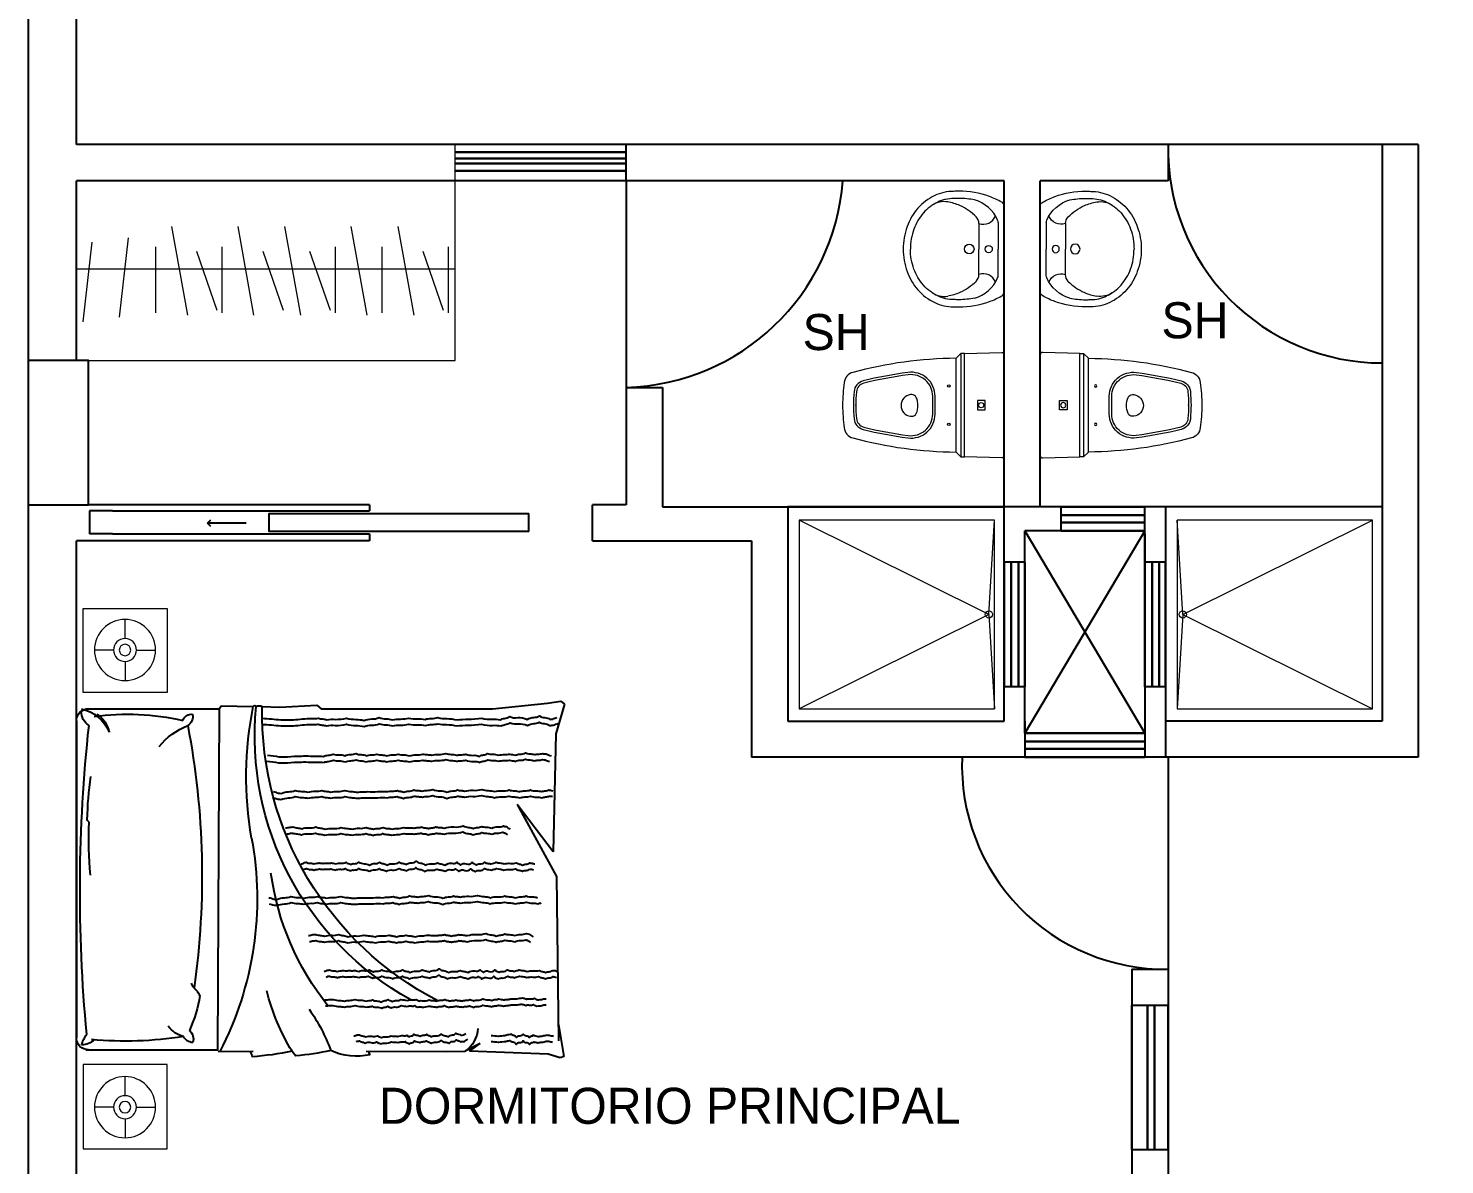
# Model space of a CAD drawing. Header units: metres. Extents: x -525 to 413, y -37 to 272.
# Drawn here: x 130.66 to 136.55, y 67.22 to 71.95 of the extents above; entities that cross this region are included whole.
import ezdxf

# ---------------------------------------------------------------- set-up
doc = ezdxf.new("R2010")
doc.units = ezdxf.units.M
doc.header["$MEASUREMENT"] = 0
doc.layers.get('0').update_dxf_attribs({"color": 254})
for name, color, linetype in [('mobi alcolchonado', 254, 'Continuous'), ('MOBILIARIO2', 254, 'Continuous'), ('NOFIJO', 254, 'Continuous'), ('PUERTAS', 254, 'Continuous')]:
    doc.layers.add(name, color=color, linetype=linetype)
doc.layers.add('muebles', color=254, linetype='Continuous', lineweight=5)
doc.layers.add('ventanas', color=254, linetype='Continuous', lineweight=30)
doc.styles.get("Standard").update_dxf_attribs({"font": 'HTOWERT.TTF', "height": 0.08})

# ---------------------------------------------------------------- blocks, each defined once
blk = doc.blocks.new('SAPLS510')
for p, q in [((-0.1098, -0.025), (0, -0.025)), ((0.1098, -0.025), (0, -0.025)), ((-0.1061, -0.105), (0, -0.105)), ((0.1061, -0.105), (0, -0.105))]:
    blk.add_line(p, q)
blk.add_lwpolyline([(0.1775, 0), (-0.1775, 0, 0.27095), (-0.1949, -0.0102, 0.041198), (-0.2183, -0.0611, 0.087147), (-0.2406, -0.1885, 0.014423), (-0.24, -0.21, 0.110985), (-0.2223, -0.2889, 0.102819), (-0.1697, -0.3585, 0.093047), (-0.0933, -0.4036, 0.087147), (0, -0.42, 0.087147), (0.0933, -0.4036, 0.093047), (0.1697, -0.3585, 0.102819), (0.2223, -0.2889, 0.110985), (0.24, -0.21, -0.014423), (0.2406, -0.1885, 0.087147), (0.2183, -0.0611, 0.041198), (0.1949, -0.0102, 0.27095), (0.1775, 0)], format="xyb", close=True)
for points in [[(-0.1343, -0.1166, 0.092164), (-0.1808, -0.1839, 0.064814), (-0.196, -0.2348, 0.10564)], [(0.1343, -0.1166, -0.092164), (0.1808, -0.1839, -0.064814), (0.196, -0.2348, -0.10564)], [(-0.2043, -0.1227, 0.048163), (-0.2106, -0.1885, 0.015067), (-0.21, -0.2092, 0.042482)], [(0.2043, -0.1227, -0.048163), (0.2106, -0.1885, -0.015067), (0.21, -0.2092, -0.042482)], [(-0.21, -0.2092, 0.11237), (-0.1951, -0.2761, 0.102819), (-0.15, -0.3359, 0.093047), (-0.083, -0.3754, 0.087147), (0, -0.39, 0.087147)], [(0.21, -0.2092, -0.11237), (0.1951, -0.2761, -0.102819), (0.15, -0.3359, -0.093047), (0.083, -0.3754, -0.087147), (0, -0.39, -0.087147)], [(-0.2058, -0.2457, 0.000644), (-0.2057, -0.2465, 0.042482)], [(0.2058, -0.2457, -0.000644), (0.2057, -0.2465, -0.042482)]]:
    blk.add_lwpolyline(points, format="xyb")
for centre, radius in [((0, -0.0642), 0.015), ((0, -0.1453), 0.02)]:
    blk.add_circle(centre, radius)
for centre, radius, start, end in [((-0.0597, -0.1651), 0.1507, 113.65969, 163.64961), ((-0.1571, -0.0866), 0.0542, 340.1112, 68.72269), ((-0.1101, -0.05), 0.025, 89.71161, 113.65967), ((-0.1098, -0.115), 0.09, 89.99996, 90.49075), ((0.1571, -0.0866), 0.0542, 111.27731, 199.8888), ((0.1098, -0.115), 0.09, 89.50925, 90.00004), ((0.1101, -0.05), 0.025, 66.34033, 90.28839), ((0.0597, -0.1651), 0.1507, 16.35039, 66.34031), ((-0.1061, -0.145), 0.04, 90, 134.81574), ((0.1061, -0.145), 0.04, 45.18426, 90), ((-0.1072, -0.2493), 0.09, 170.71224, 213.50158), ((0.1072, -0.2493), 0.09, 326.49842, 9.28776)]:
    blk.add_arc(centre, radius, start, end)
blk = doc.blocks.new('ISS-I-19')
for points in [[(-0.2097, 0), (0.2097, 0, -0.423114), (0.2197, -0.0103), (0.215, -0.165), (-0.215, -0.165), (-0.2197, -0.0103, -0.423114)], [(-0.195, -0.2, 0.063391), (-0.1364, -0.6288, 0.305778), (-0.0942, -0.6655, 0.026376), (0, -0.672, 0.026376), (0.0942, -0.6655, 0.305778), (0.1364, -0.6288, 0.063391), (0.195, -0.2)], [(0.0348, -0.3652, 0.191623), (-0.0325, -0.3652, 0.289538), (-0.0439, -0.3833), (-0.0439, -0.3888, 0.888012), (0.0462, -0.3888), (0.0462, -0.3833, 0.289538)]]:
    blk.add_lwpolyline(points, format="xyb", close=True)
blk.add_lwpolyline([(0.0198, -0.1114), (0.0198, -0.0795), (-0.0198, -0.0795), (-0.0198, -0.1114)], close=True)
for points in [[(-0.215, -0.165), (-0.215, -0.18), (0.215, -0.18), (0.215, -0.165)], [(-0.215, -0.18), (-0.195, -0.2)], [(0.215, -0.18), (0.195, -0.2)]]:
    blk.add_lwpolyline(points)
for points in [[(-0.0007, -0.627, 0.016864), (0.0566, -0.6241, 0.321456), (0.1009, -0.5863, 0.028421), (0.1361, -0.4001, 0.452707), (0.0369, -0.2871), (-0.0369, -0.2871, 0.452707), (-0.1361, -0.4001, 0.028421), (-0.1009, -0.5863, 0.321456), (-0.0566, -0.6241, 0.016864), (0.0007, -0.627)], [(-0.0009, -0.617, 0.016864), (0.0557, -0.6142, 0.321456), (0.0912, -0.5839, 0.028421), (0.1262, -0.3988, 0.452707), (0.0369, -0.2971), (-0.0369, -0.2971, 0.452707), (-0.1262, -0.3988, 0.028421), (-0.0912, -0.5839, 0.321456), (-0.0557, -0.6142, 0.016864), (0.0009, -0.617, -0.000262), (0, -0.617, -0.000262), (-0.0009, -0.617, 0.000262), (0, -0.617, 0.000262), (0.0009, -0.617, -0.000262), (0, -0.617, -0.000262), (-0.0009, -0.617, 0.000262), (0, -0.617, 0.000262), (0.0009, -0.617)]]:
    blk.add_lwpolyline(points, format="xyb")
for centre, radius in [((0, -0.0955), 0.0109), ((-0.08, -0.23), 0.005), ((0.08, -0.23), 0.005)]:
    blk.add_circle(centre, radius)
blk = doc.blocks.new('A$C2820749F')
at = {"layer": 'mobi alcolchonado'}
for p, q in [((0.0818, 2.0289), (1.4005, 2.0289)), ((0.0318, 1.9902), (0.0318, 1.4358)), ((1.4505, 1.9902), (1.4505, 1.4402)), ((0.0318, 1.4358), (0.0191, 1.4272)), ((0.0191, 1.4272), (0.0222, 1.2934)), ((0.0318, 1.4358), (1.4505, 1.4419)), ((1.4541, 1.4401), (1.4576, 1.4371)), ((1.4576, 1.4371), (1.4563, 1.2945)), ((0.023, 1.2566), (0.0247, 1.1831)), ((0.0247, 1.1831), (0.0168, 1.0295)), ((1.4564, 1.1325), (1.4753, 1.1163)), ((0.0168, 1.0295), (0.0318, 1.0115)), ((0.0318, 1.0115), (0.0318, 0.2993)), ((1.4559, 0.8244), (1.4571, 0.49)), ((1.4571, 0.49), (1.4561, 0.4125)), ((1.4239, 0.3509), (1.4561, 0.4125)), ((1.4552, 0.3946), (1.4239, 0.3509)), ((1.4689, 0.0681), (1.4552, 0.3946)), ((0.0318, 0.2993), (0.0084, 0.0705)), ((0.6272, 0.0469), (0.4294, 0.1969)), ((0.4294, 0.1969), (0.7297, 0.0328)), ((0.0084, 0.0705), (0, 0.0154)), ((1.4837, 0.0174), (1.4689, 0.0681)), ((0, 0.0154), (0.0126, 0)), ((0.0126, 0), (0.1359, 0.0362)), ((0.1359, 0.0362), (0.6272, 0.0469)), ((0.7297, 0.0328), (1.4132, 0.0248)), ((1.3452, 0.0248), (1.4775, 0.0026)), ((1.4775, 0.0026), (1.4837, 0.0174))]:
    blk.add_line(p, q, dxfattribs=at)
for centre, radius, start, end in [((0.0818, 1.9789), 0.05, 90, 180), ((0.1916, 2.0429), 0.1629, 192.20076, 247.36037), ((0.0438, 1.9398), 0.0687, 32.33514, 91.40227), ((0.7905, -4.3329), 6.3469, 84.6215, 96.2282), ((1.501, 1.8059), 0.2141, 109.65376, 122.68859), ((1.4005, 1.9789), 0.05, 0, 90), ((1.3631, 2.0033), 0.066, 312.46226, 3.64045), ((0.1529, 2.0079), 0.1178, 212.64341, 258.24192), ((1.0795, 1.8174), 1.0254, 172.24735, 193.0029), ((-0.1132, 1.8254), 1.5274, 350.91915, 5.28005), ((0.0928, 1.5506), 0.0381, 108.98084, 187.57807), ((0.0627, 1.5922), 0.0472, 260.65665, 326.38094), ((0.7261, 4.8325), 3.3256, 259.18397, 278.06292), ((1.1442, 1.4729), 0.0826, 38.2941, 70.05549), ((1.1266, 2.0962), 0.5891, 279.61407, 294.3372), ((1.4053, 1.5896), 0.0469, 219.94286, 288.39364), ((1.3706, 1.5411), 0.0497, 4.68356, 60.58782), ((1.1387, 1.3743), 0.1655, 58.5661, 64.86862), ((0.8207, 2.6569), 1.3796, 259.52328, 297.49189), ((0.3143, -0.1486), 1.4713, 80, 101.45136), ((1.4884, 1.3524), 0.0548, 234.34392, 260.3637), ((0.1941, 1.3909), 1.2884, 348.43222, 355.87924), ((0.0246, 1.2876), 0.00627, 112.10117, 250.53486), ((0.0419, 1.2696), 0.0229, 148.13053, 214.5055), ((0.144, 0.0341), 1.2535, 28.86267, 95.56453), ((0.0477, -0.0915), 1.3483, 27.28963, 91.05009), ((1.7099, 1.6724), 0.7465, 235, 249.91987), ((0.1924, 1.2348), 1.2884, 348.19708, 354.72555), ((1.2179, 0.8642), 0.2588, 347.52539, 24.44013), ((1.4594, 0.7942), 0.0179, 51.33875, 101.19259)]:
    blk.add_arc(centre, radius, start, end, dxfattribs=at)
at = {"layer": 'MOBILIARIO2'}
for points in [[(0.0716, 1.2566, 0.016109), (0.078, 1.1791, 0.024073), (0.0781, 1.127, 0.018694), (0.0717, 1.0507, -0.050065), (0.0711, 1.0221, -0.056677), (0.0744, 1.0054, 0.051657), (0.0781, 0.9872, 0.081685), (0.0758, 0.9517, -0.062491), (0.0711, 0.9056, -0.055675), (0.0762, 0.8677, 0.061502), (0.0804, 0.8334, 0.093427), (0.0744, 0.8013, -0.097168), (0.0688, 0.7704, -0.07769), (0.0737, 0.7418, 0.081942), (0.0781, 0.7145, 0.05009), (0.0746, 0.6809, -0.049651), (0.0711, 0.6469, -0.038952), (0.0738, 0.6112, 0.043857), (0.0758, 0.5793, 0.052705), (0.0723, 0.5527, -0.052187), (0.0688, 0.5257, -0.065973), (0.0726, 0.4895, 0.055408), (0.0781, 0.4465, 0.038659), (0.0753, 0.3998, -0.032291), (0.0711, 0.344, -0.056883), (0.0756, 0.301, 0.072358), (0.0781, 0.2671, 0.122992), (0.0722, 0.249, -0.101053), (0.0641, 0.2275, -0.148742), (0.0688, 0.1939, 0.127539), (0.0758, 0.1552, 0.105457), (0.0677, 0.1275, -0.125573), (0.0618, 0.1039, -0.14575), (0.0683, 0.0826, 0.134347), (0.0758, 0.0597, 0.073839), (0.0746, 0.0476, 0.052428), (0.0688, 0.0317)], [(0.0967, 1.2559, 0.016212), (0.1031, 1.1788, 0.024132), (0.1032, 1.1268, 0.018479), (0.0969, 1.0519, -0.049503), (0.0963, 1.0238, -0.057233), (0.0995, 1.007, 0.051743), (0.1033, 0.9886, 0.081718), (0.101, 0.9528, -0.062376), (0.0963, 0.9061, -0.056016), (0.1015, 0.8675, 0.062225), (0.1057, 0.8327, 0.092827), (0.0997, 0.8007, -0.097273), (0.0942, 0.7702, -0.077058), (0.099, 0.7421, 0.080968), (0.1033, 0.7153, 0.051015), (0.0998, 0.6812, -0.050139), (0.0962, 0.6465, -0.038829), (0.0989, 0.6104, 0.044073), (0.1009, 0.5786, 0.05256), (0.0974, 0.5521, -0.051882), (0.094, 0.5256, -0.065917), (0.0978, 0.4898, 0.055177), (0.1032, 0.4471, 0.038645), (0.1004, 0.4007, -0.03175), (0.0962, 0.3443, -0.05817), (0.101, 0.2991, 0.074982), (0.1035, 0.2639, 0.120388), (0.0977, 0.2461, -0.099922), (0.0898, 0.2251, -0.1495), (0.0944, 0.192, 0.128684), (0.1013, 0.1539, 0.103936), (0.0935, 0.1272, -0.123542), (0.0878, 0.1045, -0.142951), (0.0938, 0.084, 0.122441), (0.1018, 0.0605, 0.081719), (0.1005, 0.0451, 0.060139), (0.093, 0.0256)], [(0.2499, 1.2367, 0.016995), (0.2563, 1.1887, 0.034524), (0.2571, 1.1649, 0.009087), (0.254, 1.1106, -0.014008), (0.2524, 1.0755, -0.028389), (0.254, 1.0324, 0.036216), (0.2548, 0.9986, 0.085799), (0.2507, 0.9806, -0.076158), (0.2458, 0.9604, -0.106727), (0.2486, 0.9381, 0.090343), (0.2527, 0.9119, 0.091358), (0.2477, 0.8881, -0.099809), (0.2436, 0.8663, -0.104145), (0.2481, 0.8456, 0.103071), (0.2528, 0.8248, 0.086935), (0.2491, 0.8021, -0.089287), (0.2457, 0.7799, -0.072441), (0.2493, 0.7585, 0.075683), (0.2527, 0.738, 0.080097), (0.2491, 0.7146, -0.080136), (0.2456, 0.6912, -0.068821), (0.2491, 0.6682, 0.06822), (0.2526, 0.6449, 0.07127), (0.2488, 0.6159, -0.075969), (0.2455, 0.5887, -0.045868), (0.2478, 0.5702, 0.045154), (0.2502, 0.5514, 0.076598), (0.2468, 0.5228, -0.075113), (0.2433, 0.4936, -0.065882), (0.2469, 0.4708, 0.069876), (0.2502, 0.4493, 0.057507), (0.2485, 0.4322, -0.043911), (0.2456, 0.4098, -0.109441), (0.2511, 0.3789, 0.121849), (0.2554, 0.351, 0.133121), (0.2491, 0.334, -0.145487), (0.2437, 0.3182, -0.09027), (0.2465, 0.2977, 0.08023), (0.2502, 0.2747, 0.055518), (0.2473, 0.2491, -0.070221), (0.2456, 0.2287, -0.068505), (0.248, 0.2166, 0.064708), (0.2506, 0.2039, 0.140191), (0.2463, 0.1837, -0.1283), (0.2412, 0.1618, -0.081106), (0.2447, 0.1435, 0.082764), (0.248, 0.1256, 0.06863), (0.2462, 0.1103, -0.055684), (0.2435, 0.0916, -0.073555), (0.2449, 0.0794, -0.046852), (0.2515, 0.0615)], [(0.225, 1.2342, 0.016834), (0.2313, 1.1874, 0.034468), (0.232, 1.1643, 0.00922), (0.229, 1.1106, -0.014186), (0.2273, 1.0757, -0.027864), (0.2289, 1.0343, 0.034884), (0.2297, 1.0011, 0.087457), (0.2255, 0.9825, -0.077501), (0.2204, 0.9615, -0.10571), (0.2232, 0.939, 0.089665), (0.2273, 0.9126, 0.091876), (0.2223, 0.8883, -0.100294), (0.218, 0.866, -0.104219), (0.2227, 0.845, 0.103855), (0.2273, 0.824, 0.085768), (0.2237, 0.8016, -0.088421), (0.2204, 0.7798, -0.073045), (0.224, 0.7584, 0.076066), (0.2273, 0.7378, 0.079828), (0.2239, 0.7145, -0.07972), (0.2204, 0.6912, -0.069238), (0.2238, 0.668, 0.06864), (0.2273, 0.6446, 0.070898), (0.2236, 0.6157, -0.075702), (0.2204, 0.5887, -0.045986), (0.2226, 0.5702, 0.045091), (0.225, 0.5514, 0.076769), (0.2216, 0.5225, -0.075317), (0.218, 0.4931, -0.065696), (0.2217, 0.4703, 0.069765), (0.225, 0.4488, 0.058047), (0.2232, 0.4315, -0.04517), (0.2204, 0.4092, -0.107598), (0.2256, 0.3799, 0.119304), (0.2297, 0.3533, 0.134303), (0.2235, 0.3365, -0.142887), (0.218, 0.3207, -0.094042), (0.221, 0.2988, 0.082548), (0.225, 0.2741, 0.054703), (0.222, 0.2477, -0.071659), (0.2204, 0.2275, -0.065726), (0.2226, 0.2161, 0.062051), (0.225, 0.2042, 0.141652), (0.2209, 0.1842, -0.127606), (0.2157, 0.1622, -0.082372), (0.2192, 0.1435, 0.083239), (0.2227, 0.1249, 0.067193), (0.2209, 0.1096, -0.05209), (0.218, 0.09, -0.075758), (0.2196, 0.0756, -0.049851), (0.2273, 0.055)], [(0.3766, 1.2109, 0.036577), (0.3826, 1.1903, 0.065257), (0.3836, 1.1783, 0.081239), (0.3768, 1.1467, -0.09673), (0.3719, 1.12, -0.059687), (0.3755, 1.0929, 0.061201), (0.3789, 1.0664, 0.068087), (0.3748, 1.0351, -0.079475), (0.3719, 1.0081, -0.066482), (0.3754, 0.9897, 0.06511), (0.3789, 0.9709, 0.088365), (0.3754, 0.9417, -0.088514), (0.3719, 0.9126, -0.053898), (0.3763, 0.886, 0.072445), (0.3789, 0.866, 0.014703), (0.3778, 0.8427, -0.01338), (0.3766, 0.817, -0.011057), (0.3766, 0.7774, 0.009921), (0.3766, 0.7378, 0.044454), (0.3741, 0.7148, -0.048377), (0.3719, 0.6935, -0.125065), (0.3749, 0.6818, 0.104774), (0.3789, 0.6679, 0.140323), (0.3748, 0.648, -0.125005), (0.3696, 0.626, -0.059733), (0.372, 0.6081, 0.062195), (0.3743, 0.591, 0.076384), (0.3712, 0.5703, -0.06684), (0.3673, 0.5467, -0.115189), (0.3731, 0.5176, 0.114961), (0.3789, 0.4885, 0.097223), (0.3734, 0.4645, -0.116527), (0.3696, 0.4442, -0.051779), (0.3718, 0.4296, 0.047812), (0.3743, 0.4139, 0.078489), (0.371, 0.3798, -0.074508), (0.3673, 0.344, -0.064682), (0.372, 0.3168, 0.066772), (0.3766, 0.2904, 0.076034), (0.3731, 0.2601, -0.075656), (0.3696, 0.2298, -0.063602), (0.3734, 0.2066, 0.070388), (0.3766, 0.1855, 0.079082), (0.3734, 0.1644, -0.071502), (0.3696, 0.1412, -0.088099), (0.3733, 0.1172, 0.094007), (0.3766, 0.0946, 0.091812), (0.3731, 0.0794, -0.09253), (0.3696, 0.0643, -0.064978), (0.3701, 0.0585, -0.037379), (0.373, 0.0488)], [(0.4025, 1.2093, 0.034849), (0.4082, 1.1896, 0.063486), (0.4091, 1.1784, 0.084403), (0.4023, 1.1466, -0.098788), (0.3972, 1.1191, -0.058591), (0.4008, 1.0924, 0.060695), (0.4041, 1.0665, 0.068148), (0.4001, 1.0357, -0.079202), (0.3972, 1.009, -0.06675), (0.4006, 0.9906, 0.064998), (0.4042, 0.9717, 0.088664), (0.4007, 0.9423, -0.08935), (0.3971, 0.913, -0.053061), (0.4015, 0.8868, 0.071644), (0.404, 0.8673, 0.015298), (0.4029, 0.8433, -0.013681), (0.4016, 0.8165, -0.010889), (0.4016, 0.7765, 0.010649), (0.4016, 0.7365, 0.042768), (0.3993, 0.7156, -0.044654), (0.3973, 0.6956, -0.128784), (0.4003, 0.6832, 0.106491), (0.4047, 0.6685, 0.140372), (0.4003, 0.6477, -0.126736), (0.395, 0.6249, -0.057828), (0.3974, 0.6073, 0.061442), (0.3995, 0.5907, 0.076141), (0.3965, 0.5705, -0.065916), (0.3926, 0.5472, -0.116085), (0.3985, 0.5179, 0.115201), (0.4044, 0.4883, 0.097759), (0.3988, 0.4639, -0.118144), (0.395, 0.4435, -0.049819), (0.3971, 0.4295, 0.04634), (0.3994, 0.4146, 0.079345), (0.3962, 0.3808, -0.074617), (0.3925, 0.3449, -0.064869), (0.3973, 0.3176, 0.066843), (0.4018, 0.2911, 0.075858), (0.3983, 0.2608, -0.075529), (0.3948, 0.2303, -0.063913), (0.3987, 0.2068, 0.070745), (0.4019, 0.1855, 0.078628), (0.3987, 0.1644, -0.070918), (0.3949, 0.1411, -0.091738), (0.399, 0.1159, 0.104246), (0.402, 0.0936, 0.077322), (0.3985, 0.0784, -0.076658), (0.395, 0.0631, -0.044784), (0.395, 0.0583, -0.024817), (0.3964, 0.0497)], [(0.8175, 1.2285, 0.036577), (0.8235, 1.2079, 0.065257), (0.8245, 1.1958, 0.081239), (0.8177, 1.1643, -0.09673), (0.8128, 1.1376, -0.059687), (0.8164, 1.1104, 0.061201), (0.8198, 1.084, 0.068087), (0.8157, 1.0527, -0.079475), (0.8128, 1.0257, -0.066482), (0.8163, 1.0073, 0.06511), (0.8198, 0.9884, 0.088365), (0.8163, 0.9593, -0.088514), (0.8128, 0.9302, -0.053898), (0.8172, 0.9035, 0.072445), (0.8198, 0.8836, 0.014703), (0.8187, 0.8602, -0.01338), (0.8175, 0.8346, -0.011057), (0.8175, 0.795, 0.009921), (0.8175, 0.7554, 0.044454), (0.815, 0.7323, -0.048377), (0.8128, 0.7111, -0.125065), (0.8158, 0.6993, 0.104774), (0.8198, 0.6855, 0.140323), (0.8157, 0.6656, -0.125005), (0.8105, 0.6435, -0.059733), (0.8129, 0.6257, 0.062195), (0.8151, 0.6086, 0.076384), (0.8121, 0.5879, -0.06684), (0.8082, 0.5643, -0.115189), (0.814, 0.5352, 0.114961), (0.8198, 0.506, 0.097223), (0.8143, 0.482, -0.116527), (0.8105, 0.4618, -0.051779), (0.8127, 0.4472, 0.047812), (0.8151, 0.4315, 0.078489), (0.8119, 0.3974, -0.074508), (0.8082, 0.3616, -0.064682), (0.8129, 0.3343, 0.066772), (0.8175, 0.308, 0.076034), (0.814, 0.2777, -0.075656), (0.8105, 0.2474, -0.063602), (0.8143, 0.2241, 0.070388), (0.8175, 0.2031, 0.079082), (0.8143, 0.182, -0.071502), (0.8105, 0.1588, -0.088099), (0.8142, 0.1348, 0.094007), (0.8175, 0.1122, 0.091812)], [(0.8434, 1.2269, 0.034849), (0.8491, 1.2072, 0.063486), (0.85, 1.196, 0.084403), (0.8432, 1.1642, -0.098788), (0.8381, 1.1367, -0.058591), (0.8417, 1.11, 0.060695), (0.845, 1.0841, 0.068148), (0.841, 1.0532, -0.079202), (0.8381, 1.0266, -0.06675), (0.8415, 1.0081, 0.064998), (0.8451, 0.9893, 0.088664), (0.8416, 0.9599, -0.08935), (0.838, 0.9305, -0.053061), (0.8424, 0.9044, 0.071644), (0.8449, 0.8848, 0.015298), (0.8438, 0.8608, -0.013681), (0.8425, 0.834, -0.010889), (0.8425, 0.7941, 0.010649), (0.8425, 0.7541, 0.042768), (0.8402, 0.7332, -0.044654), (0.8382, 0.7132, -0.128784), (0.8412, 0.7008, 0.106491), (0.8456, 0.6861, 0.140372), (0.8412, 0.6653, -0.126736), (0.8359, 0.6424, -0.057828), (0.8383, 0.6249, 0.061442), (0.8404, 0.6083, 0.076141), (0.8374, 0.5881, -0.065916), (0.8335, 0.5648, -0.116085), (0.8394, 0.5355, 0.115201), (0.8453, 0.5059, 0.097759), (0.8397, 0.4815, -0.118144), (0.8359, 0.4611, -0.049819), (0.838, 0.4471, 0.04634), (0.8403, 0.4321, 0.079345), (0.8371, 0.3983, -0.074617), (0.8334, 0.3625, -0.064869), (0.8382, 0.3352, 0.066843), (0.8427, 0.3087, 0.075858), (0.8392, 0.2784, -0.075529), (0.8357, 0.2479, -0.063913), (0.8396, 0.2244, 0.070745), (0.8428, 0.2031, 0.078628), (0.8396, 0.182, -0.070918), (0.8358, 0.1587, -0.091738), (0.8399, 0.1335, 0.104246), (0.8429, 0.1112, 0.077322), (0.8394, 0.096, -0.076658)], [(0.5281, 1.1596, -0.03776), (0.5238, 1.141, -0.061868), (0.5235, 1.1293, -0.048595), (0.5273, 1.1095, 0.055091), (0.5305, 1.092, 0.095626), (0.5269, 1.0625, -0.098357), (0.5235, 1.0338, -0.076409), (0.5282, 1.0139, 0.077038), (0.5328, 0.9942, 0.089345), (0.5296, 0.9625, -0.084057), (0.5258, 0.9289, -0.04749), (0.5294, 0.9052, 0.04929), (0.5328, 0.8823, 0.087499), (0.529, 0.8521, -0.094197), (0.5258, 0.824, -0.078357), (0.5295, 0.8085, 0.083223), (0.5328, 0.7937, 0.112249), (0.5296, 0.7745, -0.105279), (0.5258, 0.7541, -0.082664), (0.5296, 0.7346, 0.090946), (0.5328, 0.7168, 0.067901), (0.5294, 0.6927, -0.066074), (0.5258, 0.6679, -0.035048), (0.5271, 0.6461, 0.037877), (0.5281, 0.626, 0.060523), (0.5257, 0.6094, -0.062605), (0.5235, 0.5933, -0.127512), (0.5268, 0.5797, 0.121277), (0.5305, 0.5654, 0.117111), (0.5271, 0.5504, -0.113611), (0.5235, 0.5351, -0.059143), (0.5252, 0.5203, 0.043052), (0.5281, 0.5001, 0.089599), (0.5234, 0.4602, -0.091053), (0.5188, 0.4209, -0.111622), (0.5255, 0.3984, 0.130391), (0.5305, 0.3789, 0.12494), (0.526, 0.3617, -0.120889), (0.5212, 0.344, -0.086695), (0.524, 0.3249, 0.071647), (0.5281, 0.302, 0.113093), (0.5234, 0.2774, -0.114265), (0.5188, 0.2531, -0.106276), (0.5218, 0.2417, -0.062305), (0.5328, 0.2251)], [(0.5529, 1.1558, -0.034858), (0.5492, 1.1395, -0.059461), (0.5488, 1.1297, -0.052316), (0.5525, 1.1106, 0.056386), (0.5558, 1.0929, 0.095596), (0.5522, 1.0637, -0.098171), (0.5488, 1.0352, -0.07636), (0.5535, 1.0155, 0.076506), (0.5581, 0.9957, 0.090069), (0.5549, 0.9636, -0.084543), (0.551, 0.9294, -0.047364), (0.5547, 0.9055, 0.049676), (0.558, 0.8827, 0.08659), (0.5543, 0.8531, -0.092747), (0.5512, 0.8254, -0.079795), (0.5549, 0.8095, 0.084031), (0.5583, 0.7944, 0.112191), (0.555, 0.7749, -0.106013), (0.5512, 0.7543, -0.081403), (0.555, 0.735, 0.089338), (0.5581, 0.7174, 0.069417), (0.5547, 0.6925, -0.067062), (0.5509, 0.6668, -0.034899), (0.5522, 0.6447, 0.039008), (0.5532, 0.6249, 0.057667), (0.5511, 0.6098, -0.058816), (0.5489, 0.5946, -0.130991), (0.5523, 0.5806, 0.122045), (0.5562, 0.5656, 0.11844), (0.5526, 0.5499, -0.116548), (0.5489, 0.5339, -0.056461), (0.5505, 0.5195, 0.041981), (0.5533, 0.5003, 0.089156), (0.5488, 0.4617, -0.08877), (0.5442, 0.4228, -0.114233), (0.5511, 0.3996, 0.131551), (0.5564, 0.3791, 0.125542), (0.5516, 0.3611, -0.123278), (0.5467, 0.3428, -0.085156), (0.5496, 0.3238, 0.073009), (0.5535, 0.3017, 0.115535), (0.5488, 0.2782, -0.127329), (0.545, 0.2567, -0.096991), (0.5472, 0.2488, -0.053351), (0.5552, 0.2363)], [(0.6774, 1.0944, -0.052853), (0.6718, 1.082, -0.082349), (0.6704, 1.0734, -0.113365), (0.6746, 1.0557, 0.137167), (0.6774, 1.0408, 0.079599), (0.6743, 1.0286, -0.112443), (0.6727, 1.0198, -0.045995), (0.6737, 1.0122, 0.039568), (0.6751, 1.0035, 0.069784), (0.6738, 0.9855, -0.073829), (0.6727, 0.9685, -0.067952), (0.6744, 0.9608, 0.047112), (0.6774, 0.9499, 0.170036), (0.6738, 0.9287, -0.173788), (0.6704, 0.9079, -0.142872), (0.6751, 0.8985, 0.145458), (0.6797, 0.8893, 0.195397), (0.6763, 0.8737, -0.151851), (0.6704, 0.8543, -0.126712), (0.6761, 0.8324, 0.124684), (0.682, 0.8101, 0.150491), (0.6756, 0.7881, -0.168102), (0.6704, 0.7681, -0.13967), (0.6759, 0.7534, 0.13006), (0.682, 0.7378, 0.169436), (0.6765, 0.7126, -0.163629), (0.6704, 0.6865, -0.104575), (0.6752, 0.6711, 0.109696), (0.6797, 0.6562, 0.20768), (0.6729, 0.6366, -0.202622), (0.6657, 0.6166, -0.1762), (0.6735, 0.5983, 0.167885), (0.682, 0.5793, 0.137817), (0.6771, 0.5532, -0.14417), (0.6727, 0.5281, -0.079258), (0.677, 0.5125, 0.072052), (0.682, 0.4955, 0.215179), (0.6743, 0.4687, -0.272703), (0.6704, 0.4465, -0.157232), (0.6756, 0.4399, 0.133932), (0.682, 0.4325, 0.346503), (0.6767, 0.4085, -0.328416), (0.6704, 0.3836, -0.136915), (0.6773, 0.3746, 0.179847), (0.682, 0.3673, 0.252619), (0.6774, 0.351, -0.209461), (0.6704, 0.3323, -0.111259), (0.6748, 0.3166, 0.146381), (0.6774, 0.3044, 0.125668), (0.6736, 0.2934, -0.139354), (0.6704, 0.2834, -0.105558), (0.6729, 0.2694, 0.077694), (0.6774, 0.2508, 0.090317), (0.6747, 0.2238, -0.100764), (0.6727, 0.1995, -0.12001), (0.6777, 0.1862, 0.131665), (0.682, 0.1739, 0.170535), (0.6784, 0.1601, -0.13714), (0.6727, 0.1436, -0.068639), (0.6735, 0.1343, -0.052035), (0.6774, 0.1226)], [(0.7011, 1.0865, -0.042607), (0.6973, 1.0776, -0.071397), (0.6963, 1.072, -0.129838), (0.6999, 1.0557, 0.140626), (0.703, 1.0407, 0.083982), (0.6998, 1.028, -0.117812), (0.6981, 1.0188, -0.041239), (0.699, 1.012, 0.036686), (0.7002, 1.0044, 0.06988), (0.699, 0.9876, -0.071878), (0.6979, 0.9708, -0.072269), (0.6998, 0.9624, 0.05165), (0.7029, 0.9509, 0.163828), (0.6996, 0.9313, -0.164309), (0.6964, 0.9118, -0.150844), (0.7013, 0.902, 0.147278), (0.7063, 0.892, 0.197862), (0.7026, 0.875, -0.156121), (0.6963, 0.8543, -0.123696), (0.7022, 0.8319, 0.125417), (0.7079, 0.8099, 0.148173), (0.7016, 0.7886, -0.166473), (0.6967, 0.7694, -0.139796), (0.702, 0.7551, 0.128151), (0.7081, 0.7397, 0.171039), (0.7025, 0.7142, -0.162775), (0.6962, 0.6875, -0.107698), (0.7014, 0.6711, 0.115196), (0.706, 0.6557, 0.202947), (0.6993, 0.6367, -0.202257), (0.6926, 0.6176, -0.173028), (0.6999, 0.6005, 0.162077), (0.708, 0.5824, 0.143302), (0.703, 0.5556, -0.146514), (0.6984, 0.5293, -0.08083), (0.703, 0.513, 0.077891), (0.7079, 0.496, 0.205436), (0.7011, 0.4725, -0.258943), (0.6976, 0.4529, -0.167371), (0.7026, 0.4464, 0.135353), (0.7093, 0.4389, 0.347128), (0.7039, 0.4144, -0.32569), (0.6973, 0.3889, -0.138368), (0.7046, 0.3794, 0.174678), (0.7098, 0.3715, 0.262199), (0.7045, 0.3527, -0.218741), (0.6964, 0.3313, -0.1036), (0.701, 0.3153, 0.142377), (0.7034, 0.3034, 0.128588), (0.6994, 0.2921, -0.145504), (0.6963, 0.282, -0.099417), (0.6986, 0.2691, 0.074367), (0.7026, 0.2523, 0.090334), (0.7002, 0.2268, -0.095924), (0.6981, 0.2028, -0.126634), (0.7036, 0.1882, 0.136356), (0.7084, 0.1745, 0.176248), (0.704, 0.1592, -0.158824), (0.6986, 0.1425, -0.054695), (0.6992, 0.1363, -0.039328), (0.7018, 0.128)], [(0.9753, 1.064, -0.03776), (0.971, 1.0454, -0.061868), (0.9707, 1.0337, -0.048595), (0.9745, 1.0139, 0.055091), (0.9777, 0.9964, 0.095626), (0.974, 0.9669, -0.098357), (0.9707, 0.9382, -0.076409), (0.9754, 0.9183, 0.077038), (0.98, 0.8986, 0.089345), (0.9768, 0.8669, -0.084057), (0.973, 0.8333, -0.04749), (0.9766, 0.8096, 0.04929), (0.98, 0.7867, 0.087499), (0.9762, 0.7565, -0.094197), (0.973, 0.7284, -0.078357), (0.9767, 0.7129, 0.083223), (0.98, 0.6982, 0.112249), (0.9767, 0.6789, -0.105279), (0.973, 0.6585, -0.082664), (0.9768, 0.639, 0.090946), (0.98, 0.6212, 0.067901), (0.9766, 0.5971, -0.066074), (0.973, 0.5723, -0.035048), (0.9743, 0.5505, 0.037877), (0.9753, 0.5304, 0.060523), (0.9729, 0.5138, -0.062605), (0.9707, 0.4977, -0.127512), (0.974, 0.4841, 0.121277), (0.9777, 0.4698, 0.117111), (0.9743, 0.4548, -0.113611), (0.9707, 0.4395, -0.059143), (0.9724, 0.4247, 0.043052), (0.9753, 0.4045, 0.089599), (0.9706, 0.3646, -0.091053), (0.966, 0.3253, -0.111622), (0.9727, 0.3028, 0.130391), (0.9777, 0.2833, 0.12494), (0.9731, 0.2661, -0.120889), (0.9683, 0.2484, -0.086695), (0.9712, 0.2293, 0.071647), (0.9753, 0.2064, 0.113093), (0.9706, 0.1819, -0.114265), (0.966, 0.1575, -0.106276), (0.9689, 0.1461, -0.062305), (0.98, 0.1295)], [(1, 1.0602, -0.034858), (0.9964, 1.0439, -0.059461), (0.996, 1.0341, -0.052316), (0.9997, 1.015, 0.056386), (1.0029, 0.9973, 0.095596), (0.9994, 0.9681, -0.098171), (0.996, 0.9396, -0.07636), (1.0007, 0.9199, 0.076506), (1.0053, 0.9001, 0.090069), (1.0021, 0.868, -0.084543), (0.9982, 0.8338, -0.047364), (1.0019, 0.8099, 0.049676), (1.0052, 0.7871, 0.08659), (1.0015, 0.7575, -0.092747), (0.9983, 0.7298, -0.079795), (1.0021, 0.7139, 0.084031), (1.0055, 0.6988, 0.112191), (1.0022, 0.6793, -0.106013), (0.9984, 0.6587, -0.081403), (1.0022, 0.6394, 0.089338), (1.0053, 0.6218, 0.069417), (1.0018, 0.5969, -0.067062), (0.9981, 0.5712, -0.034899), (0.9994, 0.5491, 0.039008), (1.0004, 0.5293, 0.057667), (0.9983, 0.5142, -0.058816), (0.9961, 0.4991, -0.130991), (0.9995, 0.485, 0.122045), (1.0034, 0.47, 0.11844), (0.9998, 0.4543, -0.116548), (0.9961, 0.4383, -0.056461), (0.9977, 0.4239, 0.041981), (1.0005, 0.4047, 0.089156), (0.996, 0.3661, -0.08877), (0.9914, 0.3272, -0.114233), (0.9983, 0.304, 0.131551), (1.0036, 0.2835, 0.125542), (0.9988, 0.2655, -0.123278), (0.9939, 0.2472, -0.085156), (0.9968, 0.2282, 0.073009), (1.0007, 0.2061, 0.115535), (0.996, 0.1826, -0.127329), (0.9922, 0.1611, -0.096991), (0.9943, 0.1532, -0.053351), (1.0024, 0.1407)], [(1.1246, 0.9988, -0.052853), (1.1189, 0.9864, -0.082349), (1.1176, 0.9778, -0.113365), (1.1218, 0.9601, 0.137167), (1.1246, 0.9452, 0.079599), (1.1215, 0.933, -0.112443), (1.1199, 0.9242, -0.045995), (1.1209, 0.9166, 0.039568), (1.1222, 0.9079, 0.069784), (1.121, 0.8899, -0.073829), (1.1199, 0.8729, -0.067952), (1.1216, 0.8652, 0.047112), (1.1246, 0.8543, 0.170036), (1.121, 0.8331, -0.173788), (1.1176, 0.8123, -0.142872), (1.1223, 0.803, 0.145458), (1.1269, 0.7937, 0.195397), (1.1235, 0.7781, -0.151851), (1.1176, 0.7587, -0.126712), (1.1233, 0.7368, 0.124684), (1.1292, 0.7145, 0.150491), (1.1227, 0.6925, -0.168102), (1.1176, 0.6725, -0.13967), (1.1231, 0.6578, 0.13006), (1.1292, 0.6422, 0.169436), (1.1236, 0.617, -0.163629), (1.1176, 0.591, -0.104575), (1.1224, 0.5755, 0.109696), (1.1269, 0.5607, 0.20768), (1.1201, 0.541, -0.202622), (1.1129, 0.521, -0.1762), (1.1207, 0.5028, 0.167885), (1.1292, 0.4838, 0.137817), (1.1243, 0.4576, -0.14417), (1.1199, 0.4325, -0.079258), (1.1242, 0.4169, 0.072052), (1.1292, 0.3999, 0.215179), (1.1215, 0.3731, -0.272703), (1.1176, 0.3509, -0.157232), (1.1228, 0.3443, 0.133932), (1.1292, 0.3369, 0.346503), (1.1239, 0.3129, -0.328416), (1.1176, 0.288, -0.136915), (1.1245, 0.279, 0.179847), (1.1292, 0.2717, 0.252619), (1.1246, 0.2554, -0.209461), (1.1176, 0.2367, -0.111259), (1.122, 0.221, 0.146381), (1.1246, 0.2088, 0.125668), (1.1208, 0.1978, -0.139354), (1.1176, 0.1878, -0.105558), (1.1201, 0.1738, 0.077694), (1.1246, 0.1552, 0.090317), (1.1218, 0.1282, -0.100764), (1.1199, 0.1039, -0.12001), (1.1249, 0.0906, 0.131665), (1.1292, 0.0783, 0.170535), (1.1255, 0.0645, -0.13714), (1.1199, 0.048, -0.068639), (1.1207, 0.0387, -0.052035), (1.1246, 0.027)], [(1.1483, 0.9909, -0.042607), (1.1445, 0.982, -0.071397), (1.1435, 0.9764, -0.129838), (1.1471, 0.9602, 0.140626), (1.1502, 0.9451, 0.083982), (1.147, 0.9324, -0.117812), (1.1453, 0.9232, -0.041239), (1.1462, 0.9164, 0.036686), (1.1474, 0.9088, 0.06988), (1.1462, 0.892, -0.071878), (1.1451, 0.8752, -0.072269), (1.147, 0.8668, 0.05165), (1.1501, 0.8553, 0.163828), (1.1468, 0.8358, -0.164309), (1.1436, 0.8163, -0.150844), (1.1484, 0.8064, 0.147278), (1.1535, 0.7964, 0.197862), (1.1498, 0.7794, -0.156121), (1.1434, 0.7587, -0.123696), (1.1494, 0.7364, 0.125417), (1.1551, 0.7143, 0.148173), (1.1488, 0.693, -0.166473), (1.1439, 0.6738, -0.139796), (1.1492, 0.6595, 0.128151), (1.1553, 0.6441, 0.171039), (1.1497, 0.6186, -0.162775), (1.1434, 0.5919, -0.107698), (1.1486, 0.5755, 0.115196), (1.1532, 0.5601, 0.202947), (1.1465, 0.5411, -0.202257), (1.1398, 0.522, -0.173028), (1.1471, 0.5049, 0.162077), (1.1552, 0.4868, 0.143302), (1.1502, 0.46, -0.146514), (1.1455, 0.4338, -0.08083), (1.1502, 0.4174, 0.077891), (1.1551, 0.4004, 0.205436), (1.1483, 0.3769, -0.258943), (1.1448, 0.3573, -0.167371), (1.1498, 0.3508, 0.135353), (1.1565, 0.3433, 0.347128), (1.1511, 0.3188, -0.32569), (1.1445, 0.2933, -0.138368), (1.1518, 0.2838, 0.174678), (1.157, 0.2759, 0.262199), (1.1516, 0.2571, -0.218741), (1.1436, 0.2357, -0.1036), (1.1482, 0.2197, 0.142377), (1.1506, 0.2078, 0.128588), (1.1466, 0.1965, -0.145504), (1.1435, 0.1864, -0.099417), (1.1458, 0.1736, 0.074367), (1.1498, 0.1567, 0.090334), (1.1474, 0.1312, -0.095924), (1.1453, 0.1072, -0.126634), (1.1508, 0.0926, 0.136356), (1.1556, 0.0789, 0.176248), (1.1512, 0.0636, -0.158824), (1.1457, 0.0469, -0.054695), (1.1464, 0.0407, -0.039328), (1.149, 0.0324)], [(1.243, 0.9965, -0.02297), (1.2405, 0.9747, -0.03842), (1.2406, 0.9615, -0.038008), (1.2452, 0.934, 0.055193), (1.2476, 0.9149, 0.083604), (1.2445, 0.8938, -0.075661), (1.2406, 0.8706, -0.084309), (1.2444, 0.8465, 0.09066), (1.2476, 0.824, 0.067099), (1.2455, 0.8119, -0.059889), (1.243, 0.7984, -0.149337), (1.2471, 0.7807, 0.134073), (1.2523, 0.7611, 0.21438), (1.2455, 0.7463, -0.253882), (1.2406, 0.7332, -0.189759), (1.2453, 0.725, 0.18789), (1.25, 0.7168, 0.191242), (1.2458, 0.6989, -0.174445), (1.2406, 0.6796, -0.047645), (1.243, 0.6667, 0.048038), (1.2453, 0.6539, 0.123722), (1.2418, 0.6326, -0.169091), (1.2406, 0.6166, -0.141473), (1.2442, 0.6108, 0.143521), (1.2476, 0.605, 0.155534), (1.2467, 0.5876, -0.107396), (1.243, 0.563, -0.042577), (1.2456, 0.5453, 0.050748), (1.2476, 0.5304, 0.129685), (1.2437, 0.5132, -0.145893), (1.2406, 0.4978, -0.134999), (1.2443, 0.4883, 0.139913), (1.2476, 0.4791, 0.114007), (1.2456, 0.466, -0.10043), (1.243, 0.4512, -0.069927), (1.2452, 0.4375, 0.066719), (1.2476, 0.4232, 0.140231), (1.2437, 0.4073, -0.158227), (1.2406, 0.3929, -0.144948), (1.2439, 0.385, 0.133495), (1.2476, 0.3766, 0.180577), (1.2441, 0.3597, -0.144963), (1.2383, 0.3393, -0.094523), (1.2424, 0.3193, 0.110663), (1.2453, 0.302, 0.10701), (1.2412, 0.2868, -0.129666), (1.2383, 0.2741, -0.099091), (1.241, 0.2628, 0.116601), (1.243, 0.2531, 0.058417), (1.2408, 0.2385, -0.05454), (1.2383, 0.2228, -0.023755), (1.2383, 0.21, 0.022115), (1.2383, 0.1972, 0.082226), (1.2357, 0.1848, -0.093862), (1.2337, 0.1739, -0.171583), (1.2361, 0.167, 0.116919), (1.2406, 0.1575, 0.185126), (1.2381, 0.1409, -0.193604), (1.236, 0.1249, -0.131355), (1.2405, 0.1169, 0.188426), (1.243, 0.1109, 0.095469), (1.2414, 0.1013, -0.066793), (1.2383, 0.0876, -0.021913), (1.2381, 0.0827, -0.016222), (1.2383, 0.076)], [(1.2678, 0.9928, -0.020778), (1.2657, 0.9736, -0.036491), (1.2658, 0.9626, -0.041461), (1.2703, 0.935, 0.057174), (1.2729, 0.9148, 0.082873), (1.2698, 0.8937, -0.075265), (1.2659, 0.8705, -0.085019), (1.2698, 0.8462, 0.092379), (1.273, 0.8236, 0.064068), (1.271, 0.8123, -0.055503), (1.2685, 0.7992, -0.157835), (1.2732, 0.7797, 0.148846), (1.2786, 0.7591, 0.199592), (1.2725, 0.7461, -0.247082), (1.2685, 0.7349, -0.184593), (1.2723, 0.7279, 0.169439), (1.2767, 0.7205, 0.211187), (1.2723, 0.7008, -0.185054), (1.2662, 0.6787, -0.043562), (1.2686, 0.6661, 0.048148), (1.2706, 0.6546, 0.119615), (1.2676, 0.6361, -0.160888), (1.2665, 0.6221, -0.146532), (1.2698, 0.6165, 0.137743), (1.2734, 0.6106, 0.163825), (1.2725, 0.5913, -0.111152), (1.2682, 0.5634, -0.041886), (1.2711, 0.5444, 0.053628), (1.273, 0.5295, 0.124743), (1.2694, 0.5138, -0.141323), (1.2666, 0.4997, -0.136283), (1.27, 0.4907, 0.135036), (1.2734, 0.4816, 0.120412), (1.2713, 0.4675, -0.104043), (1.2683, 0.4512, -0.069722), (1.2708, 0.4367, 0.070787), (1.2731, 0.4224, 0.133062), (1.2696, 0.4081, -0.149023), (1.2668, 0.3953, -0.15104), (1.27, 0.3875, 0.132016), (1.2739, 0.3787, 0.185288), (1.2701, 0.3605, -0.149156), (1.2639, 0.3386, -0.091592), (1.268, 0.3183, 0.1101), (1.2709, 0.3013, 0.106833), (1.2668, 0.2862, -0.131118), (1.264, 0.2737, -0.095868), (1.2665, 0.2631, 0.111479), (1.2684, 0.2539, 0.063175), (1.2661, 0.2383, -0.056761), (1.2633, 0.2209, -0.023768), (1.2633, 0.2072, 0.026007), (1.2633, 0.1947, 0.075167), (1.2614, 0.1852, -0.082422), (1.2597, 0.1766, -0.180625), (1.2619, 0.1701, 0.118245), (1.2664, 0.161, 0.184753), (1.264, 0.1448, -0.189898), (1.2618, 0.1291, -0.133199), (1.2664, 0.1209, 0.180236), (1.2692, 0.1144, 0.10911), (1.2671, 0.102, -0.078712), (1.2633, 0.0852, -0.016438), (1.2632, 0.0814, -0.011572), (1.2633, 0.076)], [(1.3922, 0.8753, -0.063574), (1.3877, 0.8618, -0.09229), (1.3876, 0.852, -0.087813), (1.3921, 0.8394, 0.084664), (1.3969, 0.8264, 0.147947), (1.394, 0.8007, -0.164849), (1.3922, 0.7774, -0.089821), (1.3964, 0.7683, 0.116631), (1.3992, 0.7611, 0.144447), (1.3966, 0.7433, -0.116051), (1.3922, 0.7215, -0.024537), (1.3933, 0.7083, 0.021879), (1.3945, 0.6935, 0.09639), (1.3911, 0.6705, -0.1367), (1.3899, 0.6539, -0.212994), (1.3931, 0.6494, 0.190175), (1.3969, 0.6446, 0.394232), (1.3925, 0.6358, -0.296973), (1.3852, 0.626, -0.196588), (1.3894, 0.6137, 0.177409), (1.3945, 0.6003, 0.181533), (1.3893, 0.5856, -0.205507), (1.3852, 0.5724, -0.192194), (1.3906, 0.5623, 0.172784), (1.3969, 0.5514, 0.223273), (1.392, 0.5327, -0.193968), (1.3852, 0.5118, -0.156888), (1.3915, 0.496, 0.172543), (1.3969, 0.4815, 0.267412), (1.3882, 0.466, -0.2882), (1.3806, 0.4512, -0.1673), (1.3852, 0.4407, 0.167614), (1.3899, 0.4302, 0.102415), (1.3886, 0.4197, 0.090979), (1.3829, 0.4092)], [(1.4158, 0.8659, -0.043115), (1.4137, 0.8586, -0.071529), (1.4134, 0.854, -0.117166), (1.4171, 0.8431, 0.092201), (1.4223, 0.8296, 0.148493), (1.4196, 0.8045, -0.162321), (1.4177, 0.7814, -0.092598), (1.422, 0.7719, 0.115816), (1.4251, 0.7641, 0.147409), (1.4223, 0.7444, -0.11874), (1.4174, 0.7203, -0.02342), (1.4185, 0.7067, 0.023767), (1.4197, 0.6931, 0.081841), (1.4175, 0.676, -0.093108), (1.4159, 0.6609, -0.271365), (1.421, 0.6537, 0.237724), (1.4272, 0.6459, 0.374349), (1.421, 0.6348, -0.322203), (1.4129, 0.623, -0.165022), (1.4169, 0.6119, 0.163895), (1.421, 0.6007, 0.183927), (1.4163, 0.5873, -0.20204), (1.4124, 0.5749, -0.194979), (1.4175, 0.5652, 0.16864), (1.4238, 0.5544, 0.227481), (1.4189, 0.535, -0.192689), (1.4116, 0.5128, -0.162586), (1.4186, 0.4955, 0.18296), (1.4243, 0.4797, 0.259647), (1.4155, 0.4644, -0.292915), (1.4084, 0.4501, -0.147396), (1.4121, 0.4413, 0.130485), (1.4167, 0.4315, 0.124764), (1.4155, 0.4159, 0.11423), (1.4066, 0.4013)], [(1.3945, 0.0457, 0.043571), (1.3903, 0.0629, 0.058781), (1.3899, 0.076, 0.074778), (1.3942, 0.0944, -0.098243), (1.3969, 0.1086, -0.160673), (1.3932, 0.1193, 0.168807), (1.3899, 0.1296, 0.235494), (1.3939, 0.1373, -0.200169), (1.3992, 0.1459, -0.310498), (1.3934, 0.158, 0.25744), (1.3852, 0.1715, 0.272296), (1.3929, 0.1859, -0.302876), (1.3992, 0.1995, -0.245567), (1.3911, 0.2105, 0.301104), (1.3852, 0.2205, 0.076708), (1.3874, 0.231, -0.045391), (1.3922, 0.2484, -0.044442), (1.3946, 0.2751, -0.040505), (1.3922, 0.3044)], [(1.4193, 0.0495, 0.038395), (1.4158, 0.0644, 0.053841), (1.4153, 0.0752, 0.086675), (1.42, 0.0949, -0.114917), (1.4228, 0.11, -0.136679), (1.42, 0.1184, 0.135819), (1.4171, 0.1269, 0.26772), (1.4216, 0.1357, -0.219941), (1.4278, 0.1456, -0.298949), (1.4217, 0.1582, 0.252587), (1.4134, 0.172, 0.270993), (1.4213, 0.187, -0.294092), (1.4281, 0.2013, -0.262376), (1.4186, 0.2139, 0.328686), (1.4122, 0.2251, 0.053331), (1.4139, 0.2329, -0.033048), (1.4172, 0.2454, -0.048678), (1.42, 0.2738, -0.045374), (1.4172, 0.3044)]]:
    blk.add_lwpolyline(points, format="xyb", dxfattribs=at)
for centre, radius, start, end in [((0.5429, 0.2425), 1.7422, 91.63252, 97.54803), ((0.3896, 1.8261), 0.1889, 52.79204, 56.69515), ((0.5704, 0.2356), 1.7422, 84.9412, 92.19029), ((0.3635, 1.4658), 0.2801, 128.45947, 159.02812), ((1.2871, 1.5563), 0.1115, 14.54894, 54.23295), ((0.9717, 0.3265), 0.9406, 58.98171, 75.60457), ((0.5623, 0.1042), 1.1264, 51.2765, 82.17799), ((1.3553, 0.4824), 0.1226, 272.9287, 325.26019)]:
    blk.add_arc(centre, radius, start, end, dxfattribs=at)
blk = doc.blocks.new('CAMA200X140CM-2MESITAS-2')
at = {"layer": 'muebles', "color": 11}
for p, q in [((0.1731, -0.1544), (0.1731, -0.075)), ((2.0744, -0.1544), (2.0744, -0.075)), ((0.1254, -0.2021), (0.046, -0.2021)), ((0.2209, -0.2021), (0.3003, -0.2021)), ((2.0266, -0.2021), (1.9473, -0.2021)), ((2.1221, -0.2021), (2.2015, -0.2021)), ((0.1731, -0.2499), (0.1731, -0.3292)), ((2.0744, -0.2499), (2.0744, -0.3292))]:
    blk.add_line(p, q, dxfattribs=at)
at = {"layer": 'muebles'}
for points in [[(0.35, -0.3774), (0.35, -0.0274), (0, -0.0274), (0, -0.3774)], [(1.8975, -0.3774), (1.8975, -0.0274), (2.2475, -0.0274), (2.2475, -0.3774)]]:
    blk.add_lwpolyline(points, close=True, dxfattribs=at)
at = {"layer": 'muebles', "color": 11}
for centre, radius in [((0.1731, -0.2021), 0.1271), ((2.0744, -0.2021), 0.1271), ((0.1731, -0.2021), 0.0478), ((2.0744, -0.2021), 0.0478), ((0.1731, -0.2021), 0.0238), ((2.0744, -0.2021), 0.0238)]:
    blk.add_circle(centre, radius, dxfattribs=at)
at = {"layer": 'muebles', "rotation": 359.9999999999998}
blk.add_blockref('A$C2820749F', (0.3856, -2.0289), dxfattribs=at)

msp = doc.modelspace()

# ---------------------------------------------------------------- linework, layer by layer
at = {"ltscale": 0.02}
for p, q in [((130.8598, 71.4669), (130.8598, 74.4692)), ((136.4382, 71.4669), (130.8598, 71.4669)), ((133.1459, 71.3169), (133.1459, 71.4669)), ((135.3984, 71.4669), (135.3984, 71.3169)), ((136.2882, 71.4669), (136.2882, 69.0692)), ((136.2882, 71.4669), (136.2882, 69.0692)), ((136.4382, 71.4669), (136.4382, 68.9192)), ((130.8598, 70.5692), (130.8598, 71.3169)), ((134.717, 71.3169), (130.8598, 71.3169)), ((133.1459, 71.3169), (133.1459, 69.9692)), ((134.717, 69.0692), (134.717, 71.3169)), ((135.3984, 71.3169), (134.867, 71.3169)), ((134.867, 69.9603), (134.867, 71.3169)), ((133.1459, 70.457), (133.2959, 70.457)), ((133.2959, 70.457), (133.2959, 69.9603)), ((132.0782, 69.9692), (130.9098, 69.9692)), ((132.0782, 69.9692), (132.0782, 69.944)), ((133.1459, 69.9692), (133.006, 69.9692)), ((133.006, 69.8192), (133.006, 69.9692)), ((133.2959, 69.9603), (134.717, 69.9603)), ((134.717, 69.9603), (133.817, 69.9603)), ((133.817, 69.9603), (133.817, 69.0692)), ((133.817, 69.9603), (133.817, 69.0692)), ((136.2882, 69.9603), (134.717, 69.9603)), ((134.9541, 69.8603), (134.9541, 69.9603)), ((135.3024, 69.7311), (135.3024, 69.9603)), ((135.3882, 69.9603), (135.3882, 69.0692)), ((130.9613, 69.944), (130.9148, 69.944)), ((130.9148, 69.944), (130.9148, 69.8482)), ((131.0098, 69.944), (130.9613, 69.944)), ((131.0098, 69.944), (132.0782, 69.944)), ((131.4053, 69.8921), (131.4183, 69.9059)), ((132.7403, 69.858), (132.7403, 69.9331)), ((131.0098, 69.8482), (130.9148, 69.8482)), ((131.0098, 69.8482), (132.0782, 69.8482)), ((131.5659, 69.8921), (131.4053, 69.8921)), ((131.4183, 69.8786), (131.4053, 69.8921)), ((132.0782, 69.8482), (132.0782, 69.8192)), ((134.8028, 69.8603), (135.3024, 69.0192)), ((135.3024, 69.8603), (134.8028, 69.0192)), ((134.9541, 69.8603), (134.8028, 69.8603)), ((134.8028, 69.8103), (134.8028, 69.8603)), ((132.0782, 69.8192), (130.8598, 69.8192)), ((130.8598, 67.1617), (130.8598, 69.8192)), ((133.006, 69.8192), (133.6668, 69.8192)), ((133.6668, 69.8192), (133.6668, 68.9192)), ((134.8028, 69.0192), (134.8028, 69.8103)), ((134.8028, 69.7311), (134.717, 69.7311)), ((135.3024, 69.7311), (135.3024, 69.0692)), ((135.3882, 69.7311), (135.3024, 69.7311)), ((134.8028, 69.2118), (134.717, 69.2118)), ((135.3882, 69.2118), (135.3024, 69.2118)), ((133.817, 69.0692), (134.717, 69.0692)), ((133.817, 69.0692), (134.717, 69.0692)), ((134.8028, 69.0692), (134.8028, 69.0192)), ((134.8028, 69.0192), (134.8028, 68.9192)), ((135.3024, 69.0692), (135.3024, 69.0192)), ((135.3024, 69.0192), (135.3024, 68.9192)), ((136.2882, 69.0692), (135.3882, 69.0692)), ((135.3882, 69.0692), (135.3882, 68.9192)), ((136.4382, 68.9192), (133.6668, 68.9192)), ((135.3984, 68.9192), (135.3984, 67.0117)), ((135.2484, 68.0374), (135.2484, 67.1617)), ((135.2484, 68.0374), (135.3984, 68.0374)), ((135.2484, 67.8874), (135.3984, 67.8874)), ((135.2486, 67.2877), (135.3984, 67.2877))]:
    msp.add_line(p, q, dxfattribs=at)
msp.add_lwpolyline([(130.6598, 39.1692), (152.6598, 39.1692), (152.6598, 79.1692), (130.6598, 79.1692)], close=True)
msp.add_lwpolyline([(132.7403, 69.858), (131.6609, 69.858), (131.6609, 69.9331), (132.7403, 69.9331)], dxfattribs=at)
at = {"layer": 'muebles', "ltscale": 0.02}
for p, q in [((132.4338, 70.5692), (132.4338, 71.4651)), ((131.0392, 70.7488), (131.0769, 71.0795)), ((131.3224, 70.7582), (131.2563, 71.1268)), ((131.598, 70.7582), (131.5319, 71.1268)), ((131.793, 70.7582), (131.7269, 71.1268)), ((132.0686, 70.7582), (132.0025, 71.1268)), ((132.2635, 70.7582), (132.1975, 71.1268)), ((130.8881, 70.7299), (130.9259, 71.0606)), ((131.1902, 70.7677), (131.1902, 71.0417)), ((131.4451, 70.7771), (131.3601, 71.0228)), ((131.4658, 70.7677), (131.4658, 71.0417)), ((131.7207, 70.7771), (131.6358, 71.0228)), ((131.9157, 70.7771), (131.8307, 71.0228)), ((131.9364, 70.7677), (131.9364, 71.0417)), ((132.1314, 70.7677), (132.1314, 71.0417)), ((132.3863, 70.7771), (132.3013, 71.0228)), ((132.407, 70.7677), (132.407, 71.0417)), ((130.8598, 70.9504), (132.4338, 70.9504)), ((130.8598, 70.5692), (132.4338, 70.5692)), ((134.6535, 69.5131), (133.8648, 69.9055)), ((134.6535, 69.5131), (134.6771, 69.9055)), ((135.4595, 69.5131), (135.4359, 69.9055)), ((135.4595, 69.5131), (136.2482, 69.9055)), ((134.6535, 69.5131), (133.8648, 69.1207)), ((134.6535, 69.5131), (134.6771, 69.1207)), ((135.4595, 69.5131), (135.4359, 69.1207)), ((135.4595, 69.5131), (136.2482, 69.1207))]:
    msp.add_line(p, q, dxfattribs=at)
for points in [[(134.6771, 69.9055), (133.8648, 69.9055), (133.8648, 69.1207), (134.6771, 69.1207)], [(136.2482, 69.9055), (135.4359, 69.9055), (135.4359, 69.1207), (136.2482, 69.1207)]]:
    msp.add_lwpolyline(points, close=True, dxfattribs=at)
for centre in [(134.6535, 69.5131), (135.4595, 69.5131)]:
    msp.add_circle(centre, 0.015, dxfattribs=at)
at = {"layer": 'NOFIJO', "ltscale": 0.02}
msp.add_lwpolyline([(130.6598, 69.9692), (130.9098, 69.9692), (130.9098, 70.5692), (130.6598, 70.5692)], close=True, dxfattribs=at)
at = {"layer": 'PUERTAS'}
for centre, radius, start, end in [((136.2883, 71.449), 0.89, 178.85147, 269.99186), ((133.1189, 71.3862), 0.9296, 271.66456, 355.72018), ((135.3882, 68.884), 0.8466, 177.61211, 270.69615)]:
    msp.add_arc(centre, radius, start, end, dxfattribs=at)
at = {"layer": 'ventanas', "ltscale": 0.2}
for p, q in [((133.1459, 71.4351), (132.4338, 71.4351)), ((133.1459, 71.4088), (132.4338, 71.4088)), ((133.1459, 71.3888), (132.4338, 71.3888)), ((133.1459, 71.358), (132.4338, 71.358))]:
    msp.add_line(p, q, dxfattribs=at)
at = {"layer": 'ventanas'}
for p, q in [((134.717, 69.9603), (134.717, 69.9603)), ((135.3024, 69.9603), (134.9541, 69.9603)), ((134.717, 69.9253), (134.717, 69.9253)), ((135.3024, 69.9253), (134.9541, 69.9253)), ((134.717, 69.8603), (134.717, 69.8603)), ((135.3024, 69.8953), (134.9541, 69.8953)), ((135.3024, 69.8603), (134.9541, 69.8603)), ((135.3024, 69.2118), (135.3024, 69.8478)), ((134.717, 69.2118), (134.717, 69.7311)), ((134.7463, 69.2118), (134.7463, 69.7311)), ((134.7763, 69.2118), (134.7763, 69.7311)), ((134.8028, 69.2118), (134.8028, 69.7311)), ((135.3317, 69.2118), (135.3317, 69.7311)), ((135.3617, 69.2118), (135.3617, 69.7311)), ((135.3882, 69.2118), (135.3882, 69.7311)), ((135.3024, 69.0192), (134.8028, 69.0192)), ((135.3024, 68.9843), (134.8028, 68.9843)), ((134.717, 68.9192), (134.717, 68.9192)), ((135.3024, 68.9543), (134.8028, 68.9543)), ((135.3024, 68.9192), (134.8028, 68.9192)), ((135.2484, 67.2877), (135.2484, 67.8874)), ((135.3127, 67.2877), (135.3127, 67.8874)), ((135.342, 67.2877), (135.342, 67.8874)), ((135.3984, 67.2877), (135.3984, 67.8874))]:
    msp.add_line(p, q, dxfattribs=at)

# ---------------------------------------------------------------- block references
at = {"layer": 'muebles', "rotation": 270}
for name, p in [('SAPLS510', (134.717, 71.0326)), ('ISS-I-19', (134.717, 70.3834))]:
    msp.add_blockref(name, p, dxfattribs=at)
at = {"layer": 'muebles', "xscale": -1, "rotation": 90}
for name, p in [('SAPLS510', (134.867, 71.0326)), ('ISS-I-19', (134.867, 70.3834)), ('CAMA200X140CM-2MESITAS-2', (130.8598, 69.5382))]:
    msp.add_blockref(name, p, dxfattribs=at)

# ---------------------------------------------------------------- texts
at = {"linetype": 'Continuous', "char_height": 0.15, "attachment_point": 1}
for s, insert in [('SH', (135.371, 70.8114)), ('SH', (133.8789, 70.7625)), ('DORMITORIO PRINCIPAL', (132.1178, 67.5446))]:
    msp.add_mtext_dynamic_manual_height_columns(s, width=4.532036, gutter_width=12.5, heights=[0], dxfattribs=dict(at, insert=insert))

doc.saveas('drawing.dxf')
